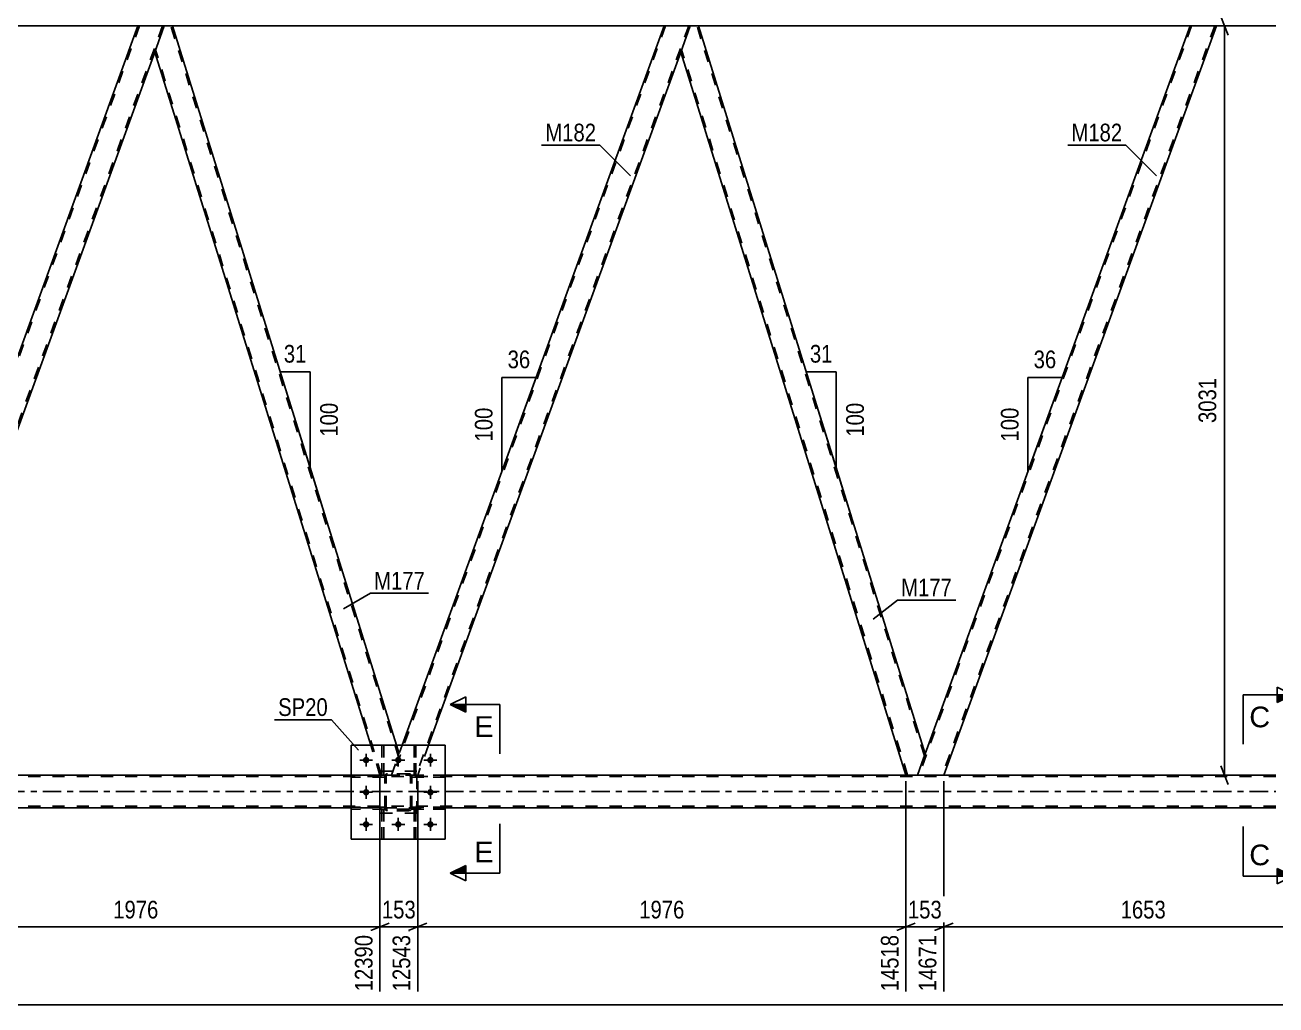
# Model space of a CAD drawing. Header units: millimetres. Extents: x 0 to 841, y 0 to 594.
# Drawn here: x 513 to 715.5, y 302.6 to 461.1 of the extents above; entities that cross this region are included whole.
import ezdxf

# ---------------------------------------------------------------- set-up
doc = ezdxf.new("R2010")
doc.units = ezdxf.units.MM
doc.linetypes.add('DXK_LINE_DOT2', pattern=[3.9198, 1.9599, -1.9599])
doc.linetypes.add('DXK_LINE_DOT3', pattern=[5.9187, 2.979, -0.9799, 0.9799, -0.9799])
doc.styles.add('Arial', font='ARIAL.TTF', dxfattribs={"height": 0.2})
doc.styles.add('Arial Narrow', font='ARIALN.TTF', dxfattribs={"height": 0.2})

# ---------------------------------------------------------------- blocks, each defined once
blk = doc.blocks.new('Part-318893670-3622 - 3250')
at = {"color": 7, "linetype": 'DXK_LINE_DOT2'}
for p, q in [((565.84, 344.59), (581.04, 344.59)), ((565.84, 344.59), (565.84, 329.39)), ((581.04, 344.59), (581.04, 329.39)), ((565.84, 329.39), (581.04, 329.39))]:
    blk.add_line(p, q, dxfattribs=at)
blk = doc.blocks.new('Part-318893670-3396 - 3250')
at = {"color": 7, "linetype": 'DXK_LINE_DOT2'}
for p, q in [((571.24, 339.75), (565.84, 339.75)), ((565.84, 339.75), (565.84, 339.43)), ((571.24, 339.43), (565.84, 339.43)), ((570.64, 339.43), (570.64, 339.75)), ((571.24, 339.43), (571.24, 339.75))]:
    blk.add_line(p, q, dxfattribs=at)
blk = doc.blocks.new('Part-318893670-3443 - 3250')
at = {"color": 7, "linetype": 'DXK_LINE_DOT2'}
for p, q in [((715.44, 339.52), (107.52, 339.52)), ((581.04, 339.76), (565.84, 339.76)), ((715.44, 334.72), (107.52, 334.72)), ((581.04, 334.48), (565.84, 334.48))]:
    blk.add_line(p, q, dxfattribs=at)
at = {"color": 2, "linetype": 'Continuous'}
for p, q in [((565.84, 339.76), (410.77, 339.76)), ((715.44, 339.76), (581.04, 339.76)), ((565.84, 334.48), (410.77, 334.48)), ((715.44, 334.48), (581.04, 334.48))]:
    blk.add_line(p, q, dxfattribs=at)
at = {"color": 7, "linetype": 'DXK_LINE_DOT3'}
blk.add_line((107.52, 337.12), (715.44, 337.12), dxfattribs=at)
blk = doc.blocks.new('Part-318893670-3453 - 3250')
at = {"color": 7, "linetype": 'DXK_LINE_DOT2'}
for p, q in [((616.7, 460.98), (572.58, 339.76)), ((620.45, 460.98), (576.33, 339.76)), ((620.7, 460.98), (619.16, 456.73)), ((572.32, 339.76), (574.08, 344.59)), ((578.34, 344.59), (576.58, 339.76)), ((576.58, 339.76), (572.32, 339.76))]:
    blk.add_line(p, q, dxfattribs=at)
at = {"color": 2, "linetype": 'Continuous'}
for p, q in [((616.45, 460.98), (574.08, 344.59)), ((620.7, 460.98), (616.45, 460.98)), ((619.16, 456.73), (578.34, 344.59))]:
    blk.add_line(p, q, dxfattribs=at)
blk = doc.blocks.new('Part-318893670-3458 - 3250')
at = {"color": 2, "linetype": 'Continuous'}
for p, q in [((619.16, 456.73), (620.7, 460.98)), ((622.02, 460.98), (620.7, 460.98)), ((658.72, 343.23), (622.02, 460.98)), ((655.61, 339.76), (619.16, 456.73)), ((658.45, 342.49), (657.46, 339.76)), ((658.72, 343.23), (658.45, 342.49))]:
    blk.add_line(p, q, dxfattribs=at)
at = {"color": 7, "linetype": 'DXK_LINE_DOT2'}
for p, q in [((658.59, 342.86), (621.77, 460.98)), ((655.87, 339.76), (619.29, 457.1)), ((657.46, 339.76), (655.61, 339.76))]:
    blk.add_line(p, q, dxfattribs=at)
blk = doc.blocks.new('Part-318893670-3464 - 3250')
at = {"color": 7, "linetype": 'DXK_LINE_DOT2'}
for p, q in [((701.84, 460.98), (657.71, 339.76)), ((705.58, 460.98), (661.46, 339.76)), ((658.72, 343.23), (657.46, 339.76)), ((661.72, 339.76), (657.46, 339.76))]:
    blk.add_line(p, q, dxfattribs=at)
at = {"color": 2, "linetype": 'Continuous'}
for p, q in [((701.58, 460.98), (658.72, 343.23)), ((705.84, 460.98), (661.72, 339.76)), ((705.84, 460.98), (701.58, 460.98))]:
    blk.add_line(p, q, dxfattribs=at)
blk = doc.blocks.new('Part-318893670-3479 - 3250')
at = {"color": 7, "linetype": 'DXK_LINE_DOT2'}
for p, q in [((576.31, 334.22), (575.99, 334.22)), ((575.99, 334.22), (575.99, 329.39)), ((576.31, 329.39), (576.31, 334.22)), ((575.99, 333.62), (576.31, 333.62)), ((575.99, 329.39), (576.31, 329.39))]:
    blk.add_line(p, q, dxfattribs=at)
blk = doc.blocks.new('Part-318893670-3484 - 3250')
at = {"color": 7, "linetype": 'DXK_LINE_DOT2'}
for p, q in [((576.44, 340.39), (570.44, 340.39)), ((570.44, 333.59), (570.44, 340.39)), ((576.44, 333.59), (576.44, 340.39)), ((576.44, 333.59), (570.44, 333.59))]:
    blk.add_line(p, q, dxfattribs=at)
blk = doc.blocks.new('Part-318893670-3510 - 3250')
at = {"color": 7, "linetype": 'DXK_LINE_DOT2'}
for p, q in [((575.64, 339.43), (575.64, 339.75)), ((575.64, 339.75), (581.04, 339.75)), ((581.04, 339.43), (575.64, 339.43)), ((576.24, 339.43), (576.24, 339.75)), ((581.04, 339.75), (581.04, 339.43))]:
    blk.add_line(p, q, dxfattribs=at)
blk = doc.blocks.new('Part-318893670-3593 - 3250')
at = {"color": 7, "linetype": 'DXK_LINE_DOT2'}
for p, q in [((575.99, 339.74), (575.99, 344.59)), ((575.99, 344.59), (576.31, 344.59)), ((576.31, 344.59), (576.31, 339.74)), ((575.99, 340.34), (576.31, 340.34)), ((576.31, 339.74), (575.99, 339.74))]:
    blk.add_line(p, q, dxfattribs=at)
blk = doc.blocks.new('Part-318893670-3665 - 3250')
at = {"color": 7, "linetype": 'DXK_LINE_DOT2'}
for p, q in [((531.57, 460.98), (487.45, 339.76)), ((535.31, 460.98), (491.19, 339.76)), ((535.57, 460.98), (534.02, 456.73)), ((487.19, 339.76), (488.45, 343.23)), ((491.45, 339.76), (487.19, 339.76))]:
    blk.add_line(p, q, dxfattribs=at)
at = {"color": 2, "linetype": 'Continuous'}
for p, q in [((531.31, 460.98), (488.45, 343.23)), ((535.57, 460.98), (531.31, 460.98)), ((534.02, 456.73), (491.45, 339.76))]:
    blk.add_line(p, q, dxfattribs=at)
blk = doc.blocks.new('Bolt-318893670-3520 - 3250')
at = {"linetype": 'Continuous'}
for points in [[(568.76, 342.19, -1), (567.72, 342.19, -1)], [(573.96, 342.19, -1), (572.92, 342.19, -1)], [(579.16, 342.19, -1), (578.12, 342.19, -1)], [(568.76, 336.99, -1), (567.72, 336.99, -1)], [(579.16, 336.99, -1), (578.12, 336.99, -1)], [(568.76, 331.79, -1), (567.72, 331.79, -1)], [(573.96, 331.79, -1), (572.92, 331.79, -1)], [(579.16, 331.79, -1), (578.12, 331.79, -1)]]:
    blk.add_hatch(color=1, dxfattribs=at).paths.add_polyline_path(points)
at = {"color": 1, "linetype": 'Continuous'}
for p, q in [((569.28, 342.19), (567.2, 342.19)), ((568.24, 343.23), (568.24, 341.15)), ((574.48, 342.19), (572.4, 342.19)), ((573.44, 343.23), (573.44, 341.15)), ((579.68, 342.19), (577.6, 342.19)), ((578.64, 343.23), (578.64, 341.15)), ((569.28, 336.99), (567.2, 336.99)), ((568.24, 338.03), (568.24, 335.95)), ((579.68, 336.99), (577.6, 336.99)), ((578.64, 338.03), (578.64, 335.95)), ((568.24, 332.83), (568.24, 330.75)), ((573.44, 332.83), (573.44, 330.75)), ((578.64, 332.83), (578.64, 330.75)), ((569.28, 331.79), (567.2, 331.79)), ((574.48, 331.79), (572.4, 331.79)), ((579.68, 331.79), (577.6, 331.79))]:
    blk.add_line(p, q, dxfattribs=at)
blk = doc.blocks.new('Bolt-318893670-3521 - 3250')
at = {"color": 1, "linetype": 'Continuous'}
for p, q in [((567.2, 342.19), (567.89, 342.19)), ((568.24, 343.23), (568.24, 342.53)), ((569.28, 342.19), (568.59, 342.19)), ((572.4, 342.19), (573.09, 342.19)), ((573.44, 343.23), (573.44, 342.53)), ((574.48, 342.19), (573.79, 342.19)), ((577.6, 342.19), (578.29, 342.19)), ((578.64, 343.23), (578.64, 342.53)), ((579.68, 342.19), (578.99, 342.19)), ((568.24, 341.15), (568.24, 341.84)), ((573.44, 341.15), (573.44, 341.84)), ((578.64, 341.15), (578.64, 341.84)), ((567.2, 336.99), (567.89, 336.99)), ((568.24, 338.03), (568.24, 337.33)), ((568.24, 335.95), (568.24, 336.64)), ((569.28, 336.99), (568.59, 336.99)), ((577.6, 336.99), (578.29, 336.99)), ((578.64, 338.03), (578.64, 337.33)), ((578.64, 335.95), (578.64, 336.64)), ((579.68, 336.99), (578.99, 336.99)), ((568.24, 332.83), (568.24, 332.13)), ((573.44, 332.83), (573.44, 332.13)), ((578.64, 332.83), (578.64, 332.13)), ((567.2, 331.79), (567.89, 331.79)), ((568.24, 330.75), (568.24, 331.44)), ((569.28, 331.79), (568.59, 331.79)), ((572.4, 331.79), (573.09, 331.79)), ((573.44, 330.75), (573.44, 331.44)), ((574.48, 331.79), (573.79, 331.79)), ((577.6, 331.79), (578.29, 331.79)), ((578.64, 330.75), (578.64, 331.44)), ((579.68, 331.79), (578.99, 331.79))]:
    blk.add_line(p, q, dxfattribs=at)
blk = doc.blocks.new('Part-318893670-3671 - 3250')
at = {"color": 7, "linetype": 'DXK_LINE_DOT2'}
for p, q in [((571.24, 339.75), (565.84, 339.75)), ((565.84, 339.43), (565.84, 339.75)), ((571.24, 339.43), (565.84, 339.43)), ((570.64, 339.43), (570.64, 339.75)), ((571.24, 339.75), (571.24, 339.43))]:
    blk.add_line(p, q, dxfattribs=at)
blk = doc.blocks.new('Part-318893670-3659 - 3250')
at = {"color": 2, "linetype": 'Continuous'}
for p, q in [((531.31, 460.98), (451.75, 460.98)), ((616.45, 460.98), (536.89, 460.98)), ((701.58, 460.98), (622.02, 460.98)), ((715.44, 460.98), (705.84, 460.98))]:
    blk.add_line(p, q, dxfattribs=at)
at = {"color": 7, "linetype": 'DXK_LINE_DOT2'}
for p, q in [((536.89, 460.98), (531.31, 460.98)), ((622.02, 460.98), (616.45, 460.98)), ((705.84, 460.98), (701.58, 460.98))]:
    blk.add_line(p, q, dxfattribs=at)
blk = doc.blocks.new('Part-318893670-3679 - 3250')
at = {"color": 2, "linetype": 'Continuous'}
for p, q in [((535.57, 460.98), (534.02, 456.73)), ((536.89, 460.98), (535.57, 460.98)), ((573.17, 344.59), (536.89, 460.98)), ((568.98, 344.59), (534.02, 456.73))]:
    blk.add_line(p, q, dxfattribs=at)
at = {"color": 7, "linetype": 'DXK_LINE_DOT2'}
for p, q in [((573.45, 342.86), (536.63, 460.98)), ((570.73, 339.76), (534.16, 457.1)), ((570.48, 339.76), (568.98, 344.59)), ((573.59, 343.23), (573.17, 344.59)), ((572.32, 339.76), (573.59, 343.23)), ((570.48, 339.76), (572.32, 339.76))]:
    blk.add_line(p, q, dxfattribs=at)
blk = doc.blocks.new('Part-318893670-3546 - 3250')
at = {"color": 7, "linetype": 'DXK_LINE_DOT2'}
for p, q in [((581.04, 334.55), (575.64, 334.55)), ((575.64, 334.55), (575.64, 334.23)), ((575.64, 334.23), (581.04, 334.23)), ((576.24, 334.23), (576.24, 334.55)), ((581.04, 334.23), (581.04, 334.55))]:
    blk.add_line(p, q, dxfattribs=at)
blk = doc.blocks.new('Part-318893670-3547 - 3250')
at = {"color": 7, "linetype": 'DXK_LINE_DOT2'}
for p, q in [((581.04, 339.75), (575.64, 339.75)), ((575.64, 339.75), (575.64, 339.43)), ((575.64, 339.43), (581.04, 339.43)), ((576.24, 339.43), (576.24, 339.75)), ((581.04, 339.43), (581.04, 339.75))]:
    blk.add_line(p, q, dxfattribs=at)
blk = doc.blocks.new('Part-318893670-3550 - 3250')
at = {"color": 7, "linetype": 'DXK_LINE_DOT2'}
for p, q in [((571.11, 334.22), (570.79, 334.22)), ((570.79, 334.22), (570.79, 329.39)), ((571.11, 329.39), (571.11, 334.22)), ((570.79, 333.62), (571.11, 333.62)), ((570.79, 329.39), (571.11, 329.39))]:
    blk.add_line(p, q, dxfattribs=at)
blk = doc.blocks.new('Part-318893670-3561 - 3250')
at = {"color": 7, "linetype": 'DXK_LINE_DOT2'}
for p, q in [((570.79, 329.39), (570.79, 334.22)), ((570.79, 334.22), (571.11, 334.22)), ((571.11, 334.22), (571.11, 329.39)), ((570.79, 333.62), (571.11, 333.62)), ((571.11, 329.39), (570.79, 329.39))]:
    blk.add_line(p, q, dxfattribs=at)
blk = doc.blocks.new('Part-318893670-3564 - 3250')
at = {"color": 7, "linetype": 'DXK_LINE_DOT2'}
for p, q in [((575.99, 329.39), (575.99, 334.22)), ((575.99, 334.22), (576.31, 334.22)), ((576.31, 334.22), (576.31, 329.39)), ((575.99, 333.62), (576.31, 333.62)), ((576.31, 329.39), (575.99, 329.39))]:
    blk.add_line(p, q, dxfattribs=at)
blk = doc.blocks.new('Part-318893670-3571 - 3250')
at = {"color": 7, "linetype": 'DXK_LINE_DOT2'}
for p, q in [((571.24, 339.51), (571.28, 339.69)), ((571.28, 339.69), (571.24, 339.51)), ((571.24, 334.47), (571.24, 339.51)), ((571.48, 339.51), (571.5, 339.6)), ((571.48, 334.47), (571.48, 339.51)), ((571.5, 339.6), (571.55, 339.68)), ((571.54, 339.95), (571.72, 339.99)), ((571.72, 339.99), (571.54, 339.95)), ((571.55, 339.68), (571.63, 339.73)), ((571.63, 339.73), (571.72, 339.75)), ((575.16, 339.99), (571.72, 339.99)), ((571.72, 339.75), (575.16, 339.75)), ((575.16, 339.99), (575.34, 339.95)), ((575.34, 339.95), (575.16, 339.99)), ((575.16, 339.75), (575.25, 339.73)), ((575.25, 339.73), (575.33, 339.68)), ((575.33, 339.68), (575.38, 339.6)), ((575.38, 339.6), (575.4, 339.51)), ((575.4, 334.47), (575.4, 339.51)), ((575.6, 339.69), (575.64, 339.51)), ((575.64, 339.51), (575.6, 339.69)), ((575.64, 334.47), (575.64, 339.51)), ((571.28, 334.28), (571.24, 334.47)), ((571.24, 334.47), (571.28, 334.28)), ((571.5, 334.37), (571.48, 334.47)), ((571.55, 334.3), (571.5, 334.37)), ((571.63, 334.24), (571.55, 334.3)), ((571.72, 334.23), (571.63, 334.24)), ((575.16, 334.23), (571.72, 334.23)), ((575.25, 334.24), (575.16, 334.23)), ((575.33, 334.3), (575.25, 334.24)), ((575.38, 334.37), (575.33, 334.3)), ((575.4, 334.47), (575.38, 334.37)), ((575.64, 334.47), (575.6, 334.28)), ((575.6, 334.28), (575.64, 334.47)), ((571.72, 333.99), (571.54, 334.02)), ((571.54, 334.02), (571.72, 333.99)), ((575.16, 333.99), (571.72, 333.99)), ((575.34, 334.02), (575.16, 333.99)), ((575.16, 333.99), (575.34, 334.02))]:
    blk.add_line(p, q, dxfattribs=at)
at = {"color": 7, "linetype": 'DXK_LINE_DOT3'}
blk.add_line((573.44, 336.99), (573.44, 336.99), dxfattribs=at)
at = {"color": 7, "linetype": 'DXK_LINE_DOT2'}
for centre, start, end in [((571.72, 339.51), 112.5, 157.5), ((571.72, 339.51), 112.5, 157.5), ((575.16, 339.51), 22.5, 67.5), ((575.16, 339.51), 22.5, 67.5), ((571.72, 334.47), 202.5, 247.5), ((571.72, 334.47), 202.5, 247.5), ((575.16, 334.47), 292.5, 337.5), ((575.16, 334.47), 292.5, 337.5)]:
    blk.add_arc(centre, 0.48, start, end, dxfattribs=at)
blk = doc.blocks.new('Part-318893670-3573 - 3250')
at = {"color": 7, "linetype": 'DXK_LINE_DOT2'}
for p, q in [((575.64, 334.23), (575.64, 334.55)), ((575.64, 334.55), (581.04, 334.55)), ((581.04, 334.23), (575.64, 334.23)), ((576.24, 334.23), (576.24, 334.55)), ((581.04, 334.55), (581.04, 334.23))]:
    blk.add_line(p, q, dxfattribs=at)
blk = doc.blocks.new('Part-318893670-3586 - 3250')
at = {"color": 7, "linetype": 'DXK_LINE_DOT2'}
for p, q in [((576.44, 340.39), (570.44, 340.39)), ((570.44, 333.59), (570.44, 340.39)), ((576.44, 333.59), (576.44, 340.39)), ((576.44, 333.59), (570.44, 333.59))]:
    blk.add_line(p, q, dxfattribs=at)
blk = doc.blocks.new('Part-318893670-3590 - 3250')
at = {"color": 7, "linetype": 'DXK_LINE_DOT2'}
for p, q in [((571.24, 334.55), (565.84, 334.55)), ((565.84, 334.23), (565.84, 334.55)), ((571.24, 334.23), (565.84, 334.23)), ((570.64, 334.23), (570.64, 334.55)), ((571.24, 334.55), (571.24, 334.23))]:
    blk.add_line(p, q, dxfattribs=at)
blk = doc.blocks.new('Part-318893670-3624 - 3250')
at = {"color": 7, "linetype": 'DXK_LINE_DOT2'}
for p, q in [((571.24, 339.51), (571.28, 339.69)), ((571.28, 339.69), (571.24, 339.51)), ((571.24, 334.47), (571.24, 339.51)), ((571.48, 339.51), (571.5, 339.6)), ((571.48, 334.47), (571.48, 339.51)), ((571.5, 339.6), (571.55, 339.68)), ((571.54, 339.95), (571.72, 339.99)), ((571.72, 339.99), (571.54, 339.95)), ((571.55, 339.68), (571.63, 339.73)), ((571.63, 339.73), (571.72, 339.75)), ((575.16, 339.99), (571.72, 339.99)), ((571.72, 339.75), (575.16, 339.75)), ((575.16, 339.99), (575.34, 339.95)), ((575.34, 339.95), (575.16, 339.99)), ((575.16, 339.75), (575.25, 339.73)), ((575.25, 339.73), (575.33, 339.68)), ((575.33, 339.68), (575.38, 339.6)), ((575.38, 339.6), (575.4, 339.51)), ((575.4, 334.47), (575.4, 339.51)), ((575.6, 339.69), (575.64, 339.51)), ((575.64, 339.51), (575.6, 339.69)), ((575.64, 334.47), (575.64, 339.51)), ((571.28, 334.28), (571.24, 334.47)), ((571.24, 334.47), (571.28, 334.28)), ((571.5, 334.37), (571.48, 334.47)), ((571.55, 334.3), (571.5, 334.37)), ((571.63, 334.24), (571.55, 334.3)), ((571.72, 334.23), (571.63, 334.24)), ((575.16, 334.23), (571.72, 334.23)), ((575.25, 334.24), (575.16, 334.23)), ((575.33, 334.3), (575.25, 334.24)), ((575.38, 334.37), (575.33, 334.3)), ((575.4, 334.47), (575.38, 334.37)), ((575.64, 334.47), (575.6, 334.28)), ((575.6, 334.28), (575.64, 334.47)), ((571.72, 333.99), (571.54, 334.02)), ((571.54, 334.02), (571.72, 333.99)), ((575.16, 333.99), (571.72, 333.99)), ((575.34, 334.02), (575.16, 333.99)), ((575.16, 333.99), (575.34, 334.02))]:
    blk.add_line(p, q, dxfattribs=at)
at = {"color": 7, "linetype": 'DXK_LINE_DOT3'}
blk.add_line((573.44, 336.99), (573.44, 336.99), dxfattribs=at)
at = {"color": 7, "linetype": 'DXK_LINE_DOT2'}
for centre, start, end in [((571.72, 339.51), 112.5, 157.5), ((571.72, 339.51), 112.5, 157.5), ((575.16, 339.51), 22.5, 67.5), ((575.16, 339.51), 22.5, 67.5), ((571.72, 334.47), 202.5, 247.5), ((571.72, 334.47), 202.5, 247.5), ((575.16, 334.47), 292.5, 337.5), ((575.16, 334.47), 292.5, 337.5)]:
    blk.add_arc(centre, 0.48, start, end, dxfattribs=at)
blk = doc.blocks.new('Part-318893670-3630 - 3250')
at = {"color": 2, "linetype": 'Continuous'}
blk.add_line((576.31, 344.59), (575.99, 344.59), dxfattribs=at)
at = {"color": 7, "linetype": 'DXK_LINE_DOT2'}
for p, q in [((575.99, 344.59), (575.99, 339.74)), ((576.31, 339.74), (576.31, 344.59)), ((575.99, 340.34), (576.31, 340.34)), ((575.99, 339.74), (576.31, 339.74))]:
    blk.add_line(p, q, dxfattribs=at)
blk = doc.blocks.new('Part-318893670-3660 - 3250')
at = {"color": 7, "linetype": 'DXK_LINE_DOT2'}
for p, q in [((571.24, 334.55), (565.84, 334.55)), ((565.84, 334.55), (565.84, 334.23)), ((571.24, 334.23), (565.84, 334.23)), ((570.64, 334.23), (570.64, 334.55)), ((571.24, 334.23), (571.24, 334.55))]:
    blk.add_line(p, q, dxfattribs=at)
blk = doc.blocks.new('Part-318893670-3670 - 3250')
at = {"color": 2, "linetype": 'Continuous'}
for p, q in [((581.04, 344.59), (565.84, 344.59)), ((565.84, 329.39), (565.84, 344.59)), ((581.04, 329.39), (581.04, 344.59)), ((581.04, 329.39), (565.84, 329.39))]:
    blk.add_line(p, q, dxfattribs=at)
blk = doc.blocks.new('Part-318893670-3697 - 3250')
at = {"color": 2, "linetype": 'Continuous'}
blk.add_line((571.11, 344.59), (570.79, 344.59), dxfattribs=at)
at = {"color": 7, "linetype": 'DXK_LINE_DOT2'}
for p, q in [((570.79, 344.59), (570.79, 339.74)), ((571.11, 339.74), (571.11, 344.59)), ((570.79, 340.34), (571.11, 340.34)), ((570.79, 339.74), (571.11, 339.74))]:
    blk.add_line(p, q, dxfattribs=at)
blk = doc.blocks.new('Part-318893670-3710 - 3250')
at = {"color": 7, "linetype": 'DXK_LINE_DOT2'}
for p, q in [((570.79, 339.74), (570.79, 344.59)), ((570.79, 344.59), (571.11, 344.59)), ((571.11, 344.59), (571.11, 339.74)), ((570.79, 340.34), (571.11, 340.34)), ((571.11, 339.74), (570.79, 339.74))]:
    blk.add_line(p, q, dxfattribs=at)
blk = doc.blocks.new('AngleDimension-318893670-12457 - 3250')
at = {"color": 7, "linetype": 'Continuous'}
for p, q in [((644.29, 404.99), (639.47, 404.99)), ((644.29, 389.52), (639.47, 404.99)), ((644.29, 389.52), (644.29, 404.99)), ((646.84, 381.34), (644.29, 389.52))]:
    blk.add_line(p, q, dxfattribs=at)
at = {"color": 0}
for points in [[(644.31, 405.89), (644.31, 410.09), (639.46, 410.09), (639.46, 405.89)], [(649.39, 400.59), (645.19, 400.59), (645.19, 393.91), (649.39, 393.91)]]:
    blk.add_wipeout(points, dxfattribs=at)
at = {"color": 3, "style": 'Arial Narrow'}
blk.add_text('31', height=2.863, dxfattribs=at).set_placement((640.06, 406.49))
blk.add_text('100', height=2.863, rotation=90.0002, dxfattribs=at).set_placement((648.79, 394.51))
blk = doc.blocks.new('StraightDimension-318893670-4180 - 3250')
at = {"color": 7, "linetype": 'Continuous'}
for p, q in [((570.48, 338.76), (570.48, 304.78)), ((576.58, 338.76), (576.58, 304.78)), ((568.98, 314.62), (571.98, 315.82)), ((570.48, 315.22), (576.58, 315.22)), ((578.08, 315.82), (575.08, 314.62))]:
    blk.add_line(p, q, dxfattribs=at)
at = {"color": 0}
blk.add_wipeout([(576.87, 315.97), (576.87, 320.17), (570.19, 320.17), (570.19, 315.97)], dxfattribs=at)
at = {"color": 0, "linetype": 'Continuous'}
blk.add_wipeout([(575.98, 314.52), (571.78, 314.52), (571.78, 304.18), (575.98, 304.18)], dxfattribs=at)
at = {"color": 3, "style": 'Arial Narrow'}
blk.add_text('153', height=2.863, dxfattribs=at).set_placement((570.79, 316.57))
at = {"color": 3, "linetype": 'Continuous', "style": 'Arial Narrow'}
blk.add_text('12543', height=2.863, rotation=90.0002, dxfattribs=at).set_placement((575.38, 304.78))
blk = doc.blocks.new('StraightDimension-318893670-4237 - 3250')
at = {"color": 7, "linetype": 'Continuous'}
for p, q in [((726.3, 342.62), (726.3, 304.78)), ((661.72, 338.76), (661.72, 304.78)), ((663.22, 315.82), (660.22, 314.62)), ((661.72, 315.22), (726.3, 315.22)), ((724.8, 314.62), (727.8, 315.82))]:
    blk.add_line(p, q, dxfattribs=at)
at = {"color": 0}
blk.add_wipeout([(698.26, 315.97), (698.26, 320.17), (689.75, 320.17), (689.75, 315.97)], dxfattribs=at)
at = {"color": 0, "linetype": 'Continuous'}
blk.add_wipeout([(725.7, 314.52), (721.5, 314.52), (721.5, 304.18), (725.7, 304.18)], dxfattribs=at)
at = {"color": 3, "style": 'Arial Narrow'}
blk.add_text('1653', height=2.863, dxfattribs=at).set_placement((690.35, 316.57))
at = {"color": 3, "linetype": 'Continuous', "style": 'Arial Narrow'}
blk.add_text('16324', height=2.863, rotation=90.0002, dxfattribs=at).set_placement((725.1, 304.78))
blk = doc.blocks.new('StraightDimension-318893670-4218 - 3250')
at = {"color": 7, "linetype": 'Continuous'}
for p, q in [((655.61, 338.76), (655.61, 304.78)), ((661.72, 338.76), (661.72, 304.78)), ((654.11, 314.62), (657.11, 315.82)), ((655.61, 315.22), (661.72, 315.22)), ((663.22, 315.82), (660.22, 314.62))]:
    blk.add_line(p, q, dxfattribs=at)
at = {"color": 0}
blk.add_wipeout([(662.01, 315.97), (662.01, 320.17), (655.32, 320.17), (655.32, 315.97)], dxfattribs=at)
at = {"color": 0, "linetype": 'Continuous'}
blk.add_wipeout([(661.12, 314.52), (656.92, 314.52), (656.92, 304.18), (661.12, 304.18)], dxfattribs=at)
at = {"color": 3, "style": 'Arial Narrow'}
blk.add_text('153', height=2.863, dxfattribs=at).set_placement((655.92, 316.57))
at = {"color": 3, "linetype": 'Continuous', "style": 'Arial Narrow'}
blk.add_text('14671', height=2.863, rotation=90.0002, dxfattribs=at).set_placement((660.52, 304.78))
blk = doc.blocks.new('StraightDimension-318893670-3990 - 3250')
at = {"color": 7, "linetype": 'Continuous'}
blk.add_line((96.66, 302.58), (767.17, 302.58), dxfattribs=at)
blk = doc.blocks.new('StraightDimension-318893670-4161 - 3250')
at = {"color": 7, "linetype": 'Continuous'}
for p, q in [((491.45, 338.76), (491.45, 304.78)), ((570.48, 338.76), (570.48, 304.78)), ((492.95, 315.82), (489.95, 314.62)), ((491.45, 315.22), (570.48, 315.22)), ((568.98, 314.62), (571.98, 315.82))]:
    blk.add_line(p, q, dxfattribs=at)
at = {"color": 0}
blk.add_wipeout([(535.22, 315.97), (535.22, 320.17), (526.71, 320.17), (526.71, 315.97)], dxfattribs=at)
at = {"color": 0, "linetype": 'Continuous'}
blk.add_wipeout([(569.88, 314.52), (565.68, 314.52), (565.68, 304.18), (569.88, 304.18)], dxfattribs=at)
at = {"color": 3, "style": 'Arial Narrow'}
blk.add_text('1976', height=2.863, dxfattribs=at).set_placement((527.31, 316.57))
at = {"color": 3, "linetype": 'Continuous', "style": 'Arial Narrow'}
blk.add_text('12390', height=2.863, rotation=90.0002, dxfattribs=at).set_placement((569.28, 304.78))
blk = doc.blocks.new('AngleDimension-318893670-12487 - 3250')
at = {"color": 7, "linetype": 'Continuous'}
for p, q in [((675.33, 404.08), (680.87, 404.08)), ((675.33, 388.86), (680.87, 404.08)), ((675.33, 388.86), (675.33, 404.08)), ((675.58, 389.55), (675.33, 388.86))]:
    blk.add_line(p, q, dxfattribs=at)
at = {"color": 0}
for points in [[(680.53, 404.98), (680.53, 409.18), (675.67, 409.18), (675.67, 404.98)], [(674.43, 399.81), (670.23, 399.81), (670.23, 393.13), (674.43, 393.13)]]:
    blk.add_wipeout(points, dxfattribs=at)
at = {"color": 3, "style": 'Arial Narrow'}
blk.add_text('36', height=2.863, dxfattribs=at).set_placement((676.27, 405.58))
blk.add_text('100', height=2.863, rotation=90.0002, dxfattribs=at).set_placement((673.83, 393.73))
blk = doc.blocks.new('StraightDimension-318893670-4199 - 3250')
at = {"color": 7, "linetype": 'Continuous'}
for p, q in [((576.58, 338.76), (576.58, 304.78)), ((655.61, 338.76), (655.61, 304.78)), ((578.08, 315.82), (575.08, 314.62)), ((576.58, 315.22), (655.61, 315.22)), ((654.11, 314.62), (657.11, 315.82))]:
    blk.add_line(p, q, dxfattribs=at)
at = {"color": 0}
blk.add_wipeout([(620.35, 315.97), (620.35, 320.17), (611.84, 320.17), (611.84, 315.97)], dxfattribs=at)
at = {"color": 0, "linetype": 'Continuous'}
blk.add_wipeout([(655.01, 314.52), (650.81, 314.52), (650.81, 304.18), (655.01, 304.18)], dxfattribs=at)
at = {"color": 3, "style": 'Arial Narrow'}
blk.add_text('1976', height=2.863, dxfattribs=at).set_placement((612.44, 316.57))
at = {"color": 3, "linetype": 'Continuous', "style": 'Arial Narrow'}
blk.add_text('14518', height=2.863, rotation=90.0002, dxfattribs=at).set_placement((654.41, 304.78))
blk = doc.blocks.new('StraightDimension-318893670-12193 - 3250')
at = {"color": 7, "linetype": 'Continuous'}
for p, q in [((707.77, 459.48), (706.57, 462.48)), ((711.1, 460.98), (704.32, 460.98)), ((707.17, 339.76), (707.17, 460.98)), ((706.57, 341.26), (707.77, 338.26)), ((703.7, 339.76), (709.57, 339.76))]:
    blk.add_line(p, q, dxfattribs=at)
at = {"color": 0}
blk.add_wipeout([(706.42, 404.63), (702.22, 404.63), (702.22, 396.12), (706.42, 396.12)], dxfattribs=at)
at = {"color": 3, "style": 'Arial Narrow'}
blk.add_text('3031', height=2.863, rotation=90.0002, dxfattribs=at).set_placement((705.82, 396.72))
blk = doc.blocks.new('AngleDimension-318893670-12429 - 3250')
at = {"color": 7, "linetype": 'Continuous'}
for p, q in [((559.16, 404.99), (554.34, 404.99)), ((559.16, 389.52), (554.34, 404.99)), ((559.16, 389.52), (559.16, 404.99)), ((561.71, 381.34), (559.16, 389.52))]:
    blk.add_line(p, q, dxfattribs=at)
at = {"color": 0}
for points in [[(559.18, 405.89), (559.18, 410.09), (554.32, 410.09), (554.32, 405.89)], [(564.26, 400.59), (560.06, 400.59), (560.06, 393.91), (564.26, 393.91)]]:
    blk.add_wipeout(points, dxfattribs=at)
at = {"color": 3, "style": 'Arial Narrow'}
blk.add_text('31', height=2.863, dxfattribs=at).set_placement((554.92, 406.49))
blk.add_text('100', height=2.863, rotation=90.0002, dxfattribs=at).set_placement((563.66, 394.51))
blk = doc.blocks.new('AngleDimension-318893670-12459 - 3250')
at = {"color": 7, "linetype": 'Continuous'}
for p, q in [((590.2, 404.08), (595.74, 404.08)), ((590.2, 388.86), (595.74, 404.08)), ((590.2, 388.86), (590.2, 404.08)), ((590.45, 389.55), (590.2, 388.86))]:
    blk.add_line(p, q, dxfattribs=at)
at = {"color": 0}
for points in [[(595.39, 404.98), (595.39, 409.18), (590.54, 409.18), (590.54, 404.98)], [(589.3, 399.81), (585.1, 399.81), (585.1, 393.13), (589.3, 393.13)]]:
    blk.add_wipeout(points, dxfattribs=at)
at = {"color": 3, "style": 'Arial Narrow'}
blk.add_text('36', height=2.863, dxfattribs=at).set_placement((591.14, 405.58))
blk.add_text('100', height=2.863, rotation=90.0002, dxfattribs=at).set_placement((588.7, 393.73))
blk = doc.blocks.new('SectionMark-318893670-4691 - 3250')
at = {"linetype": 'Continuous'}
for points in [[(584.36, 351.2), (584.36, 349.95), (581.86, 351.2)], [(584.36, 325.14), (584.36, 323.89), (581.86, 323.89)]]:
    blk.add_hatch(color=6, dxfattribs=at).paths.add_polyline_path(points)
at = {"color": 6, "linetype": 'Continuous'}
for p, q in [((581.86, 351.2), (584.36, 352.45)), ((584.36, 349.95), (584.36, 352.45)), ((589.86, 351.2), (581.86, 351.2)), ((581.86, 351.2), (584.36, 349.95)), ((581.86, 323.89), (584.36, 325.14)), ((584.36, 325.14), (584.36, 322.64)), ((589.86, 323.89), (581.86, 323.89)), ((584.36, 322.64), (581.86, 323.89))]:
    blk.add_line(p, q, dxfattribs=at)
at = {"color": 0, "linetype": 'Continuous'}
for points in [[(588.86, 345.95), (588.86, 349.45), (585.75, 349.45), (585.75, 345.95)], [(588.86, 325.64), (588.86, 329.14), (585.75, 329.14), (585.75, 325.64)]]:
    blk.add_wipeout(points, dxfattribs=at)
at = {"color": 6, "linetype": 'Continuous'}
for p, q in [((589.86, 351.2), (589.86, 343.2)), ((589.86, 323.89), (589.86, 331.89))]:
    blk.add_line(p, q, dxfattribs=at)
at = {"color": 3, "linetype": 'Continuous', "style": 'Arial'}
for p in [(585.75, 345.95), (585.75, 325.64)]:
    blk.add_text('E', height=3.34, dxfattribs=at).set_placement(p)
blk = doc.blocks.new('Mark-318893670-3449 - 3250')
at = {"color": 0}
blk.add_wipeout([(605.47, 442.28), (605.47, 445.28), (597.24, 445.28), (597.24, 442.28)], dxfattribs=at)
blk.add_wipeout([(605.47, 442.28), (605.47, 445.28), (597.24, 445.28), (597.24, 442.28)], dxfattribs=at)
at = {"color": 30, "linetype": 'Continuous'}
for p in [(596.64, 441.68), (611.02, 436.73)]:
    blk.add_line(p, (606.07, 441.68), dxfattribs=at)
at = {"color": 3, "style": 'Arial Narrow'}
blk.add_text('M182', height=2.863, dxfattribs=at).set_placement((597.24, 442.28))
blk = doc.blocks.new('Mark-318893670-3454 - 3250')
at = {"color": 0}
blk.add_wipeout([(663.05, 368.68), (663.05, 371.68), (654.82, 371.68), (654.82, 368.68)], dxfattribs=at)
blk.add_wipeout([(663.05, 368.68), (663.05, 371.68), (654.82, 371.68), (654.82, 368.68)], dxfattribs=at)
at = {"color": 30, "linetype": 'Continuous'}
for p, q in [((650.28, 365), (654.22, 368.08)), ((654.22, 368.08), (663.65, 368.08))]:
    blk.add_line(p, q, dxfattribs=at)
at = {"color": 3, "style": 'Arial Narrow'}
blk.add_text('M177', height=2.863, dxfattribs=at).set_placement((654.82, 368.68))
blk = doc.blocks.new('Mark-318893670-3460 - 3250')
at = {"color": 0}
blk.add_wipeout([(690.6, 442.28), (690.6, 445.28), (682.38, 445.28), (682.38, 442.28)], dxfattribs=at)
blk.add_wipeout([(690.6, 442.28), (690.6, 445.28), (682.38, 445.28), (682.38, 442.28)], dxfattribs=at)
at = {"color": 30, "linetype": 'Continuous'}
for p in [(681.78, 441.68), (696.15, 436.73)]:
    blk.add_line(p, (691.2, 441.68), dxfattribs=at)
at = {"color": 3, "style": 'Arial Narrow'}
blk.add_text('M182', height=2.863, dxfattribs=at).set_placement((682.38, 442.28))
blk = doc.blocks.new('SectionMark-318893670-4679 - 3250')
at = {"linetype": 'Continuous'}
for points in [[(715.67, 351.5), (715.67, 352.75), (718.17, 352.75)], [(715.67, 323.43), (715.67, 324.68), (718.17, 323.43)]]:
    blk.add_hatch(color=6, dxfattribs=at).paths.add_polyline_path(points)
at = {"color": 6, "linetype": 'Continuous'}
for p, q in [((710.17, 352.75), (718.17, 352.75)), ((715.67, 351.5), (715.67, 354)), ((715.67, 354), (718.17, 352.75)), ((718.17, 352.75), (715.67, 351.5)), ((718.17, 323.43), (715.67, 324.68)), ((715.67, 324.68), (715.67, 322.18)), ((710.17, 323.43), (718.17, 323.43)), ((718.17, 323.43), (715.67, 322.18))]:
    blk.add_line(p, q, dxfattribs=at)
at = {"color": 0, "linetype": 'Continuous'}
for points in [[(714.54, 347.5), (714.54, 351), (711.17, 351), (711.17, 347.5)], [(714.54, 325.18), (714.54, 328.68), (711.17, 328.68), (711.17, 325.18)]]:
    blk.add_wipeout(points, dxfattribs=at)
at = {"color": 6, "linetype": 'Continuous'}
for p, q in [((710.17, 352.75), (710.17, 344.75)), ((710.17, 323.43), (710.17, 331.43))]:
    blk.add_line(p, q, dxfattribs=at)
at = {"color": 3, "linetype": 'Continuous', "style": 'Arial'}
for p in [(711.17, 347.5), (711.17, 325.18)]:
    blk.add_text('C', height=3.34, dxfattribs=at).set_placement(p)
blk = doc.blocks.new('Mark-318893670-3666 - 3250')
at = {"color": 0}
blk.add_wipeout([(562.04, 349.33), (562.04, 352.33), (554, 352.33), (554, 349.33)], dxfattribs=at)
blk.add_wipeout([(562.04, 349.33), (562.04, 352.33), (554, 352.33), (554, 349.33)], dxfattribs=at)
at = {"color": 30, "linetype": 'Continuous'}
for p in [(553.4, 348.73), (566.99, 343.79)]:
    blk.add_line(p, (562.64, 348.73), dxfattribs=at)
at = {"color": 3, "style": 'Arial Narrow'}
blk.add_text('SP20', height=2.863, dxfattribs=at).set_placement((554, 349.33))
blk = doc.blocks.new('Mark-318893670-3675 - 3250')
at = {"color": 0}
blk.add_wipeout([(577.76, 369.78), (577.76, 372.78), (569.53, 372.78), (569.53, 369.78)], dxfattribs=at)
blk.add_wipeout([(577.76, 369.78), (577.76, 372.78), (569.53, 372.78), (569.53, 369.78)], dxfattribs=at)
at = {"color": 30, "linetype": 'Continuous'}
for p, q in [((564.6, 366.68), (568.93, 369.18)), ((568.93, 369.18), (578.36, 369.18))]:
    blk.add_line(p, q, dxfattribs=at)
at = {"color": 3, "style": 'Arial Narrow'}
blk.add_text('M177', height=2.863, dxfattribs=at).set_placement((569.53, 369.78))

msp = doc.modelspace()

# ---------------------------------------------------------------- block references
for name in ['Part-318893670-3659 - 3250', 'Part-318893670-3665 - 3250', 'Part-318893670-3679 - 3250', 'Part-318893670-3453 - 3250', 'Part-318893670-3458 - 3250', 'Part-318893670-3464 - 3250', 'Part-318893670-3622 - 3250', 'Part-318893670-3670 - 3250', 'Part-318893670-3697 - 3250', 'Part-318893670-3710 - 3250', 'Part-318893670-3593 - 3250', 'Part-318893670-3630 - 3250', 'Bolt-318893670-3520 - 3250', 'Bolt-318893670-3521 - 3250', 'Part-318893670-3484 - 3250', 'Part-318893670-3586 - 3250', 'Part-318893670-3443 - 3250', 'Part-318893670-3396 - 3250', 'Part-318893670-3671 - 3250', 'Part-318893670-3571 - 3250', 'Part-318893670-3624 - 3250', 'Part-318893670-3510 - 3250', 'Part-318893670-3547 - 3250', 'Part-318893670-3590 - 3250', 'Part-318893670-3660 - 3250', 'Part-318893670-3550 - 3250', 'Part-318893670-3561 - 3250', 'Part-318893670-3546 - 3250', 'Part-318893670-3573 - 3250', 'Part-318893670-3479 - 3250', 'Part-318893670-3564 - 3250']:
    msp.add_blockref(name, (0, 0))

# ---------------------------------------------------------------- next in the draw order: block references
for name in ['AngleDimension-318893670-12457 - 3250', 'StraightDimension-318893670-4237 - 3250', 'StraightDimension-318893670-4180 - 3250']:
    msp.add_blockref(name, (0, 0))

# ---------------------------------------------------------------- next in the draw order: block references
msp.add_blockref('StraightDimension-318893670-4218 - 3250', (0, 0))

# ---------------------------------------------------------------- next in the draw order: block references
msp.add_blockref('StraightDimension-318893670-3990 - 3250', (0, 0))

# ---------------------------------------------------------------- next in the draw order: block references
for name in ['StraightDimension-318893670-12193 - 3250', 'Mark-318893670-3449 - 3250', 'Mark-318893670-3460 - 3250', 'AngleDimension-318893670-12429 - 3250', 'AngleDimension-318893670-12459 - 3250', 'AngleDimension-318893670-12487 - 3250', 'Mark-318893670-3675 - 3250', 'Mark-318893670-3454 - 3250', 'Mark-318893670-3666 - 3250', 'StraightDimension-318893670-4161 - 3250', 'StraightDimension-318893670-4199 - 3250']:
    msp.add_blockref(name, (0, 0))

# ---------------------------------------------------------------- next in the draw order: block references
for name in ['SectionMark-318893670-4691 - 3250', 'SectionMark-318893670-4679 - 3250']:
    msp.add_blockref(name, (0, 0))

doc.saveas('drawing.dxf')
